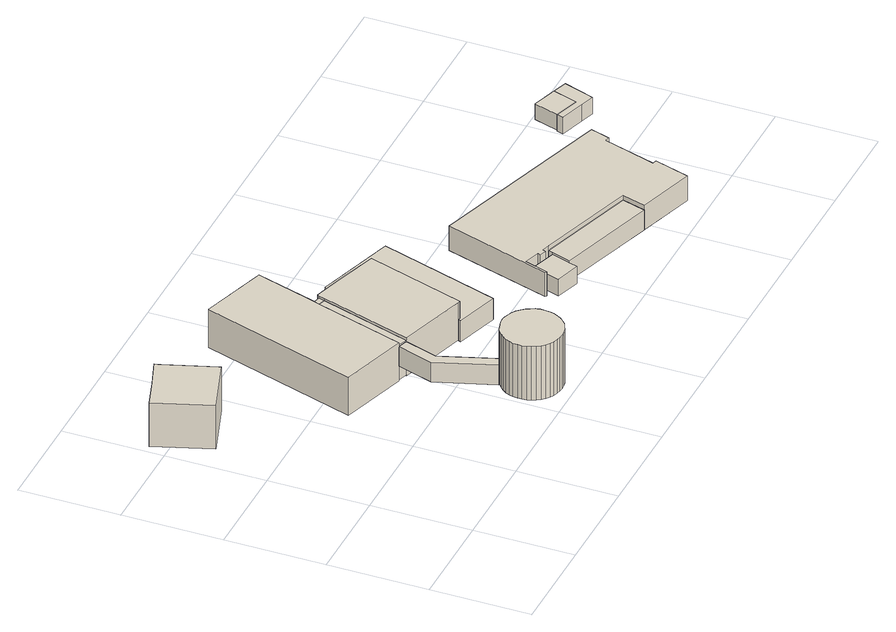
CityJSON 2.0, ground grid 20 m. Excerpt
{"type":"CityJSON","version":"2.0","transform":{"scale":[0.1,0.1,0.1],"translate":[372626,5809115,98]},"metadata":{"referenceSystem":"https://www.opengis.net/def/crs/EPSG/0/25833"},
"CityObjects":{
"building1":{"type":"Building","attributes":{"Gemeindeschluessel":"11000006","BezugspunktDach":"2200","function":"51009_1610","measuredHeight":12.54,"storeysAboveGround":0},"address":[{"country":"Germany","locality":"Berlin"}],"geometry":[{"type":"Solid","lod":"1","boundaries":[[[[0,1,2,3,4,5]],[[6,7,8,9,10,11]],[[6,11,5,4]],[[7,6,4,3]],[[8,7,3,2]],[[9,8,2,1]],[[10,9,1,0]],[[11,10,0,5]]]]}]},
"building2":{"type":"Building","attributes":{"name":"Fernmeldeturm Schäferberg","Gemeindeschluessel":"11000006","BezugspunktDach":"2200","function":"51001_1008","measuredHeight":11.76,"storeysAboveGround":0},"address":[{"country":"Germany","locality":"Berlin"}],"geometry":[{"type":"Solid","lod":"1","boundaries":[[[[12,13,14,15,16,17,18,19,20,21,22,23,24,25,26,27,28,29,30,31,32,33,34,35,36,37,38,39,40,41,42,43,44,45,46,47,48,49,50,51]],[[52,53,54,55,56,57,58,59,60,61,62,63,64,65,66,67,68,69,70,71,72,73,74,75,76,77,78,79,80,81,82,83,84,85,86,87,88,89,90,91]],[[52,91,51,50]],[[53,52,50,49]],[[54,53,49,48]],[[55,54,48,47]],[[56,55,47,46]],[[57,56,46,45]],[[58,57,45,44]],[[59,58,44,43]],[[60,59,43,42]],[[61,60,42,41]],[[62,61,41,40]],[[63,62,40,39]],[[64,63,39,38]],[[65,64,38,37]],[[66,65,37,36]],[[67,66,36,35]],[[68,67,35,34]],[[69,68,34,33]],[[70,69,33,32]],[[71,70,32,31]],[[72,71,31,30]],[[73,72,30,29]],[[74,73,29,28]],[[75,74,28,27]],[[76,75,27,26]],[[77,76,26,25]],[[78,77,25,24]],[[79,78,24,23]],[[80,79,23,22]],[[81,80,22,21]],[[82,81,21,20]],[[83,82,20,19]],[[84,83,19,18]],[[85,84,18,17]],[[86,85,17,16]],[[87,86,16,15]],[[88,87,15,14]],[[89,88,14,13]],[[90,89,13,12]],[[91,90,12,51]]]]}]},
"building3":{"type":"Building","attributes":{"Gemeindeschluessel":"11000006","function":"31001_2020"},"address":[{"country":"Germany","locality":"Berlin","thoroughfareNumber":"35A","thoroughfareName":"Königstraße"}],"children":["building3-1","building3-2","building3-3","building3-4","building3-5"]},
"building3-1":{"type":"BuildingPart","attributes":{"BezugspunktDach":"2200","measuredHeight":8.27,"storeysAboveGround":30},"parents":["building3"],"geometry":[{"type":"MultiSurface","lod":"1","boundaries":[[[92,93,94,95,96,97,98,99]],[[100,101,102,103,104,105,106,107]],[[108,109,99,98]],[[100,107,110,111]],[[101,100,98,97]],[[102,101,97,96]],[[112,103,102,96,95]],[[113,112,95,94]],[[105,114,113,104,94,93]],[[106,115,114,93,92]],[[107,106,92,99]],[[111,110,109,108]],[[113,116,117,103,104,118,113,112]],[[118,104,113]],[[104,113,114,105]],[[105,119,114,115,106]]]}]},
"building3-2":{"type":"BuildingPart","attributes":{"BezugspunktDach":"2200","measuredHeight":4.29,"storeysAboveGround":30},"parents":["building3"],"geometry":[{"type":"Solid","lod":"1","boundaries":[[[[120,121,122,123,124,125]],[[126,127,128,129,130,131]],[[126,131,125,124]],[[128,127,123,122]],[[129,128,122,121]],[[130,129,121,120]],[[131,130,120,125]],[[127,126,124,123]]]]}]},
"building3-3":{"type":"BuildingPart","attributes":{"BezugspunktDach":"2200","measuredHeight":4.66,"storeysAboveGround":30},"parents":["building3"],"geometry":[{"type":"MultiSurface","lod":"1","boundaries":[[[113,114,115,132,133,134,135,112]],[[136,137,138,139,140,141,116,117]],[[136,117,112,135]],[[137,136,135,134]],[[138,137,134,133]],[[139,138,133,132]],[[140,139,132,115]],[[141,140,142,106,105,143]],[[116,141,105,104]],[[117,116,113,104,103]],[[143,105,106,142,115,114]],[[104,105,114,113]],[[103,104,113,112]]]}]},
"building3-4":{"type":"BuildingPart","attributes":{"BezugspunktDach":"2200","measuredHeight":8.42,"storeysAboveGround":30},"parents":["building3"],"geometry":[{"type":"MultiSurface","lod":"1","boundaries":[[[144,145,146,147,148,149]],[[150,151,152,153,154,155]],[[150,155,149,148]],[[151,150,148,147]],[[152,151,147,146]],[[156,157,153,152,146,145]],[[154,153,145,144],[157,158,159,156]],[[155,154,144,149]]]}]},
"building3-5":{"type":"BuildingPart","attributes":{"BezugspunktDach":"2200","measuredHeight":7.58,"storeysAboveGround":30},"parents":["building3"],"geometry":[{"type":"MultiSurface","lod":"1","boundaries":[[[109,108,156,159]],[[157,111,110,158]],[[111,157,156,108]],[[124,123,127,126,158,110,109,159]],[[157,158,159,156]],[[110,111,108,109]],[[126,127,123,124]]]}]},
"building4":{"type":"Building","attributes":{"Gemeindeschluessel":"11000006","BezugspunktDach":"2200","function":"51009_1610","measuredHeight":7.78,"storeysAboveGround":0},"address":[{"country":"Germany","locality":"Berlin"}],"geometry":[{"type":"Solid","lod":"1","boundaries":[[[[108,160,161,156]],[[162,101,100,163]],[[162,163,156,161]],[[101,162,161,160]],[[100,101,160,108]],[[163,100,108,156]]]]}]},
"building5":{"type":"Building","attributes":{"Gemeindeschluessel":"11000006","BezugspunktDach":"2200","function":"31001_2500","measuredHeight":3.67,"storeysAboveGround":1},"address":[{"country":"Germany","locality":"Berlin","thoroughfareNumber":"35A (5)","thoroughfareName":"Königstraße"}],"geometry":[{"type":"Solid","lod":"1","boundaries":[[[[164,165,166,167,168]],[[169,170,171,172,173]],[[169,173,168,167]],[[170,169,167,166]],[[171,170,166,165]],[[172,171,165,164]],[[173,172,164,168]]]]}]},
"building6":{"type":"Building","attributes":{"Gemeindeschluessel":"11000006","BezugspunktDach":"2200","function":"51009_1610","measuredHeight":4.3,"storeysAboveGround":0},"address":[{"country":"Germany","locality":"Berlin"}],"geometry":[{"type":"Solid","lod":"1","boundaries":[[[[174,175,176,177,178]],[[179,180,181,182,183]],[[179,183,178,177]],[[180,179,177,176]],[[181,180,176,175]],[[182,181,175,174]],[[183,182,174,178]]]]}]},
"building7":{"type":"Building","attributes":{"Gemeindeschluessel":"11000006","BezugspunktDach":"2200","function":"31001_2500","measuredHeight":5.27,"storeysAboveGround":1},"address":[{"country":"Germany","locality":"Berlin","thoroughfareNumber":"35A (1)","thoroughfareName":"Königstraße"}],"geometry":[{"type":"Solid","lod":"1","boundaries":[[[[184,185,186,187,188,189,190,191,192,193,194,195,196,197,198,199,200]],[[201,202,203,204,205,206,207,182,181,180,208,209,210,211,212,213,214]],[[201,214,200,199]],[[202,201,199,198]],[[203,202,198,197]],[[204,203,197,196]],[[205,204,196,195]],[[206,205,195,194]],[[207,206,194,193]],[[182,207,193,192]],[[181,182,192,191]],[[180,181,191,190]],[[208,180,190,189]],[[209,208,189,188]],[[210,209,188,187]],[[211,210,187,186]],[[212,211,186,185]],[[213,212,185,184]],[[214,213,184,200]]]]}]},
"building8":{"type":"Building","attributes":{"Gemeindeschluessel":"11000006","BezugspunktDach":"2200","function":"31001_2500","measuredHeight":3.44,"storeysAboveGround":1},"address":[{"country":"Germany","locality":"Berlin","thoroughfareNumber":"35A (6)","thoroughfareName":"Königstraße"}],"geometry":[{"type":"Solid","lod":"1","boundaries":[[[[215,216,217,218]],[[219,220,221,222]],[[219,222,218,217]],[[220,219,217,216]],[[221,220,216,215]],[[222,221,215,218]]]]}]},
"building9":{"type":"Building","attributes":{"Gemeindeschluessel":"11000006","BezugspunktDach":"2200","function":"51009_1610","measuredHeight":3.63,"storeysAboveGround":0},"address":[{"country":"Germany","locality":"Berlin"}],"geometry":[{"type":"Solid","lod":"1","boundaries":[[[[223,224,225,216,215,218,226]],[[227,228,229,230,231,232,233]],[[227,233,226,218]],[[228,227,218,215]],[[229,228,215,216]],[[230,229,216,225]],[[231,230,225,224]],[[232,231,224,223]],[[233,232,223,226]]]]}]}
},
"vertices":[
[45,518,111],[160,556,111],[125,659,111],[121,671,111],[64,651,111],[6,632,111],[64,651,16],[121,671,16],[125,659,16],[160,556,16],[45,518,16],[6,632,16],
[359,55,165],[360,46,165],[363,38,165],[367,30,165],[372,23,165],[378,16,165],[385,11,165],[392,7,165],[401,4,165],[409,2,165],[418,1,165],[427,2,165],[436,4,165],[444,8,165],[452,12,165],[459,18,165],[465,25,165],[470,33,165],[474,41,165],[476,50,165],[477,60,165],[477,69,165],[475,78,165],[471,86,165],[467,94,165],[461,101,165],[454,108,165],[446,113,165],[438,116,165],[429,119,165],[420,120,165],[411,119,165],[391,113,165],[384,108,165],[377,103,165],[371,96,165],[366,89,165],[362,81,165],[360,73,165],[359,64,165],[360,73,48],[362,81,48],[366,89,48],[371,96,48],[377,103,48],[384,108,48],[391,113,48],[411,119,48],[420,120,48],[429,119,48],[438,116,48],[446,113,48],[454,108,48],[461,101,48],[467,94,48],[471,86,48],[475,78,48],[477,69,48],[477,60,48],[476,50,48],[474,41,48],[470,33,48],[465,25,48],[459,18,48],[452,12,48],[444,8,48],[436,4,48],[427,2,48],[418,1,48],[409,2,48],[401,4,48],[392,7,48],[385,11,48],[378,16,48],[372,23,48],[367,30,48],[363,38,48],[360,46,48],[359,55,48],[359,64,48],
[533,252,94],[537,251,94],[599,449,94],[521,474,94],[456,494,94],[455,490,94],[451,478,94],[394,295,94],[451,478,11],[455,490,11],[456,494,11],[521,474,11],[599,449,11],[537,251,11],[533,252,11],[394,295,11],[451,478,89],[394,295,89],[394,295,13],[451,478,13],[521,474,56],[599,449,56],[537,251,56],[533,252,56],[599,449,10],[521,474,10],[599,449,28],[537,251,52],
[391,113,86],[411,119,86],[373,229,86],[394,295,86],[375,301,86],[352,229,86],[375,301,43],[394,295,43],[373,229,43],[411,119,43],[391,113,43],[352,229,43],
[531,247,56],[618,220,56],[694,462,56],[533,512,56],[533,512,10],[694,462,10],[618,220,10],[531,247,10],[533,252,10],[537,251,10],[533,252,27],[537,251,44],
[375,301,94],[432,484,94],[436,495,94],[473,615,94],[339,657,94],[241,343,94],[339,657,10],[473,615,10],[436,495,10],[432,484,10],[375,301,10],[241,343,10],[432,484,89],[432,484,13],[375,301,13],[375,301,89],
[455,490,89],[436,495,89],[436,495,11],[432,484,11],
[778,124,49],[783,141,49],[795,179,49],[746,195,49],[728,139,49],[746,195,12],[795,179,12],[783,141,12],[778,124,12],[728,139,12],
[981,79,53],[995,126,53],[798,188,53],[795,179,53],[783,141,53],[795,179,10],[798,188,10],[995,126,10],[981,79,10],[783,141,10],
[723,160,63],[738,207,63],[769,197,63],[767,191,63],[781,187,63],[783,193,63],[798,188,63],[995,126,63],[981,79,63],[1096,43,63],[1118,114,63],[1109,116,63],[1142,222,63],[1151,219,63],[1163,258,63],[786,377,63],[720,162,63],[786,377,10],[1163,258,10],[1151,219,10],[1142,222,10],[1109,116,10],[1118,114,10],[1096,43,10],[783,193,10],[781,187,10],[767,191,10],[769,197,10],[738,207,10],[723,160,10],[720,162,10],
[1258,328,43],[1274,378,43],[1224,394,43],[1208,344,43],[1224,394,9],[1274,378,9],[1258,328,9],[1208,344,9],
[1254,315,43],[1282,306,43],[1303,368,43],[1204,331,43],[1208,344,7],[1258,328,7],[1274,378,7],[1303,368,7],[1282,306,7],[1254,315,7],[1204,331,7]
]}
